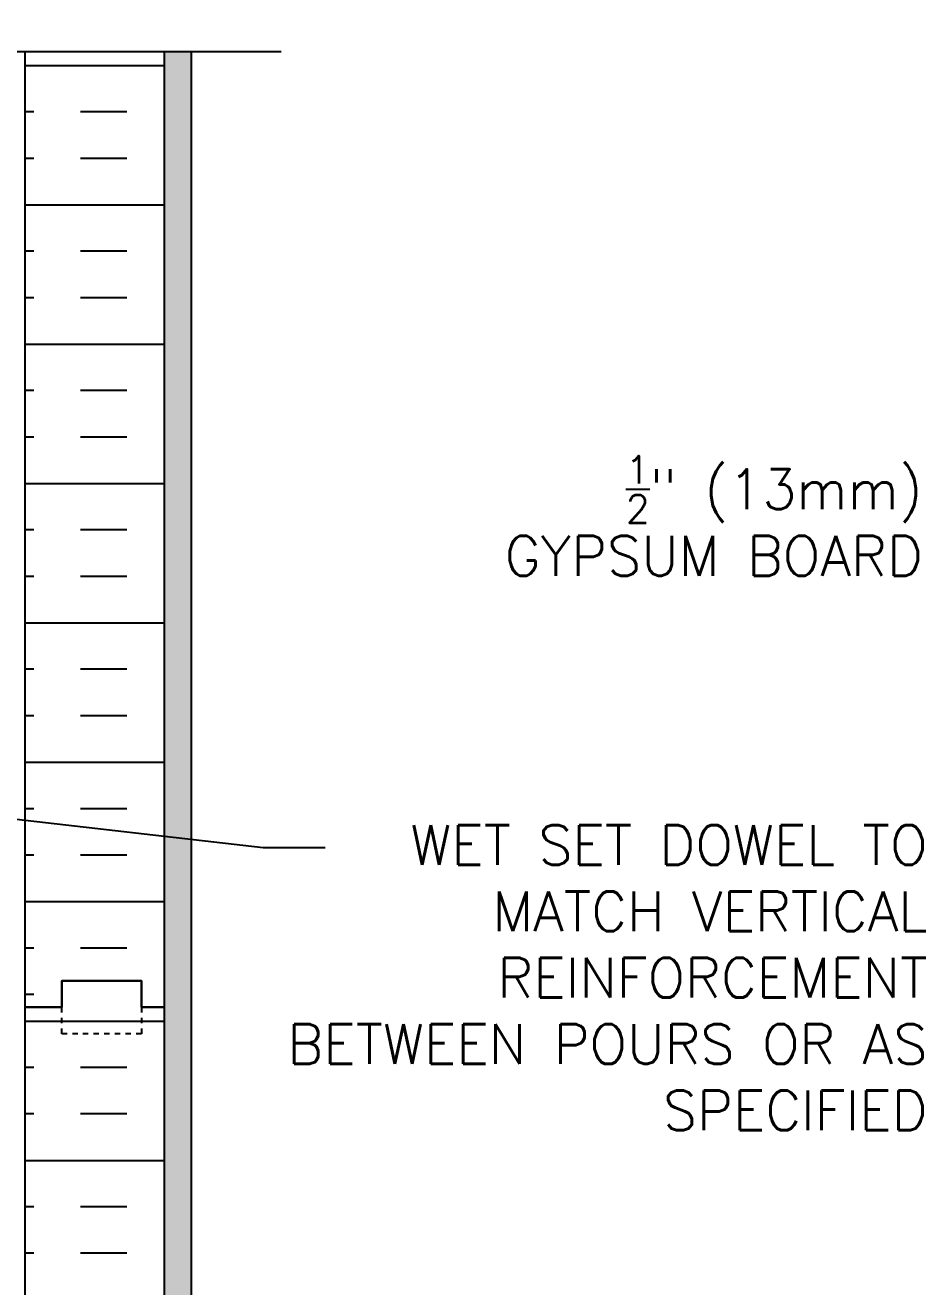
# Model space of a CAD drawing. Header units: inches. Extents: x 45.5 to 101.8, y 21.2 to 93.9.
# Drawn here: x 83.49 to 100.45, y 69.64 to 93.4 of the extents above; entities that cross this region are included whole.
import ezdxf

# ---------------------------------------------------------------- set-up
doc = ezdxf.new("R2010")
doc.units = ezdxf.units.IN
doc.header["$LTSCALE"] = 0.5
doc.header["$MEASUREMENT"] = 0
doc.linetypes.add('DASHED2', pattern=[0.375, 0.25, -0.125])
doc.linetypes.add('DASHEDX2', pattern=[1.5, 1, -0.5])
for name, color, linetype in [('CUT PLANE', 9, 'Continuous'), ('HATCH', 12, 'Continuous'), ('line25', 2, 'Continuous'), ('LINE50', 5, 'Continuous'), ('LINE9', 9, 'Continuous'), ('TEXT', 4, 'Continuous')]:
    doc.layers.add(name, color=color, linetype=linetype)
doc.styles.add('DIM', font='romans.shx', dxfattribs={"width": 0.7})
doc.styles.add('ROMANS', font='romans.shx', dxfattribs={"height": 1.125})
doc.dimstyles.new('ext_12', dxfattribs={"dimscale": 12, "dimtxt": 0.09375, "dimasz": 0.09375, "dimexe": 0.09375, "dimexo": 0.0625, "dimgap": 0.0625, "dimtad": 1, "dimdec": 1, "dimzin": 3, "dimdsep": 46, "dimlunit": 4, "dimtxsty": 'DIM', "dimcen": 0.09, "dimdle": 0.09375, "dimclrt": 4, "dimadec": 0, "dimazin": 0, "dimtfac": 1, "dimtdec": 1, "dimtmove": 2, "dimatfit": 3, "dimfxl": 0, "dimfrac": 2, "dimtolj": 1, "dimtzin": 0, "dimarcsym": 0})

msp = doc.modelspace()

# ---------------------------------------------------------------- hatches: boundary and pattern name
at = {"layer": 'HATCH'}
h = msp.add_hatch(dxfattribs=at)
h.set_pattern_fill('INSUL', color=256, scale=7, style=0)
h.set_pattern_definition([(180, (3009.6541, -322.109), (0, 2.625), []), (180, (3009.6541, -321.234), (0, 2.625), [0.875, -0.875]), (180, (3009.6541, -320.359), (0, 2.625), [0.875, -0.875])])
h.paths.add_polyline_path([(86.118, 74.901), (85.68, 74.901), (85.68, 75.401), (84.18, 75.401), (84.18, 74.901), (83.493, 74.901), (83.493, 92.901), (84.18, 92.901), (84.18, 93.401), (85.68, 93.401), (85.68, 92.901), (86.118, 92.901)])
h = msp.add_hatch(dxfattribs=at)
h.set_pattern_fill('AR-SAND', color=256, scale=0.25, style=0)
h.set_pattern_definition([(37.5, (111.07695, 19.01817), (-0.0157483, 0.481706), [0, -0.38, 0, -0.425, 0, -0.40625]), (7.5, (111.07695, 19.0182), (0.442444, 0.7055365), [0, -0.205, 0, -0.3425, 0, -0.13125]), (327.5, (110.76945, 19.01817), (0.7785355, 0.0014148), [0, -0.125, 0, -0.45, 0, -0.5875]), (317.5, (110.76945, 19.0182), (0.7515317, 0.219419), [0, -0.0625, 0, -0.295, 0, -0.3375])])
h.paths.add_polyline_path([(86.618, 92.901), (86.118, 92.901), (86.118, 74.901), (86.118, 56.901), (86.618, 56.901)])
h = msp.add_hatch(dxfattribs=at)
h.set_pattern_fill('INSUL', color=256, scale=7, style=0)
h.set_pattern_definition([(180, (3009.6541, -340.109), (0, 2.625), []), (180, (3009.6541, -339.234), (0, 2.625), [0.875, -0.875]), (180, (3009.6541, -338.359), (0, 2.625), [0.875, -0.875])])
h.paths.add_polyline_path([(86.118, 56.901), (85.68, 56.901), (85.68, 57.401), (84.18, 57.401), (84.18, 56.901), (83.493, 56.901), (83.493, 74.901), (84.18, 74.901), (84.18, 75.401), (85.68, 75.401), (85.68, 74.901), (86.118, 74.901)])

# ---------------------------------------------------------------- linework, layer by layer
at = {"layer": 'CUT PLANE'}
msp.add_line((88.315, 92.901), (76.493, 92.901), dxfattribs=at)
at = {"layer": 'line25'}
for p, q in [((83.493, 74.901), (83.493, 92.901)), ((83.493, 56.901), (83.493, 74.901))]:
    msp.add_line(p, q, dxfattribs=at)
at = {"layer": 'LINE50'}
for p, q in [((86.118, 74.901), (86.118, 92.901)), ((86.118, 56.901), (86.118, 74.901))]:
    msp.add_line(p, q, dxfattribs=at)
for points in [[(83.493, 74.901), (84.18, 74.901), (84.18, 75.401), (85.68, 75.401), (85.68, 74.901), (86.118, 74.901)], [(86.118, 74.901), (85.68, 74.901), (85.68, 75.401), (84.18, 75.401), (84.18, 74.901), (83.493, 74.901)]]:
    msp.add_lwpolyline(points, dxfattribs=at)
at = {"layer": 'LINE9'}
msp.add_line((86.618, 92.901), (86.618, 56.901), dxfattribs=at)
at = {"layer": 'LINE9', "linetype": 'DASHED2', "ltscale": 0.15}
msp.add_lwpolyline([(85.68, 74.901), (85.68, 74.901), (85.68, 74.401), (84.18, 74.401), (84.18, 74.901), (84.18, 74.901)], dxfattribs=at)
at = {"layer": 'TEXT'}
msp.add_lwpolyline([(86.442, 84.573, 0, 0.36, 0), (87.522, 84.573, 0, 0, 0), (92.949, 84.573, 0, 0, 0)], format="xyseb", dxfattribs=at)

# ---------------------------------------------------------------- texts
at = {"layer": 'TEXT', "linetype": 'DASHEDX2', "char_height": 0.75, "attachment_point": 6, "style": 'ROMANS'}
for s, insert, width in [('\\A1; {\\H0.7x;\\S1/2;}" (13mm) GYPSUM BOARD', (100.396, 84.16), 10.16974), ('WET SET DOWEL TO MATCH VERTICAL REINFORCEMENT BETWEEN POURS OR AS SPECIFIED', (100.484, 75.459), 13.36882)]:
    msp.add_mtext(s, dxfattribs=dict(at, insert=insert, width=width))

# ---------------------------------------------------------------- leaders
at = {"layer": 'TEXT'}
msp.add_leader([(75.119, 79.387), (87.972, 77.909), (89.144, 77.909)], dimstyle='ext_12', override={"dimgap": 0.0625, "dimtad": 0}, dxfattribs=at)

doc.saveas('drawing.dxf')
